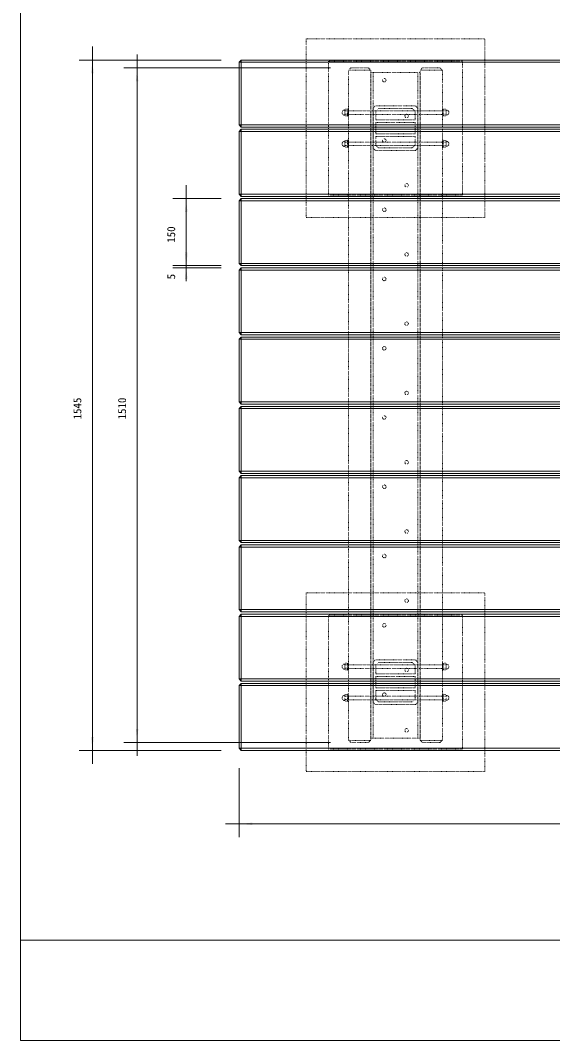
# Model space of a CAD drawing. Units: millimetres, scale not verified. Extents: x -2925 to 2925, y -2062 to 2062.
# Drawn here: x -2925 to -1734, y -2062 to 221 of the extents above; entities that cross this region are included whole.
import ezdxf
from ezdxf.enums import TextEntityAlignment as Align

# ---------------------------------------------------------------- set-up
doc = ezdxf.new("R2010")
doc.units = ezdxf.units.MM
doc.header["$LTSCALE"] = 10
doc.linetypes.add('USER5', pattern=[0.208282, 0.069427, -0.138855])
doc.layers.add('0-1_IMPORTED', color=30, linetype='USER5', lineweight=18)
doc.styles.add('ＭＳ ゴシック', font='')
doc.styles.get('ＭＳ ゴシック').set_extended_font_data('MS Gothic')

msp = doc.modelspace()

# ---------------------------------------------------------------- linework, layer by layer
at = {"layer": '0-1_IMPORTED', "color": 1, "linetype": 'Continuous'}
for p, q in [((-2763.91, 132), (-2763.91, 162)), ((-2663.91, 144.5), (-2663.91, 114.5)), ((-2476, 132), (-2793.91, 132)), ((-2763.91, -1413), (-2763.91, 132)), ((-2231, 114.5), (-2693.91, 114.5)), ((-2663.91, 114.5), (-2663.91, -1395.5)), ((-2554, -148), (-2554, -178)), ((-2476, -178), (-2584, -178)), ((-2554, -178), (-2554, -328)), ((-2554, -298), (-2554, -328)), ((-2476, -328), (-2584, -328)), ((-2476, -328), (-2584, -328)), ((-2476, -333), (-2584, -333)), ((-2554, -328), (-2554, -358)), ((-2554, -328), (-2554, -333)), ((-2554, -333), (-2554, -363)), ((-2554, -333), (-2554, -358.87)), ((-2476, -1413), (-2793.91, -1413)), ((-2763.91, -1443), (-2763.91, -1413)), ((-2231, -1395.5), (-2693.91, -1395.5)), ((-2663.91, -1395.5), (-2663.91, -1425.5)), ((-2436, -1453), (-2436, -1607.38)), ((-2466, -1577.38), (-2436, -1577.38)), ((-2436, -1577.38), (-636, -1577.38))]:
    msp.add_line(p, q, dxfattribs=at)
at = {"layer": '0-1_IMPORTED', "linetype": 'Continuous'}
for p, q in [((-2436, 127), (-2431, 132)), ((-2436, -13), (-2436, 127)), ((-2436, 127), (-636, 127)), ((-2431, 132), (-641, 132)), ((-2431, -18), (-2431, 132)), ((-2431, -18), (-2436, -13)), ((-2436, -13), (-636, -13)), ((-641, -18), (-2431, -18)), ((-2436, -28), (-2431, -23)), ((-2436, -168), (-2436, -28)), ((-2436, -28), (-636, -28)), ((-2431, -23), (-641, -23)), ((-2431, -173), (-2431, -23)), ((-2431, -173), (-2436, -168)), ((-2436, -168), (-636, -168)), ((-2436, -183), (-2431, -178)), ((-641, -173), (-2431, -173)), ((-2431, -178), (-641, -178)), ((-2431, -328), (-2431, -178)), ((-2436, -323), (-2436, -183)), ((-2436, -183), (-636, -183)), ((-2431, -328), (-2436, -323)), ((-2436, -323), (-636, -323)), ((-2436, -338), (-2431, -333)), ((-2436, -478), (-2436, -338)), ((-2436, -338), (-636, -338)), ((-641, -328), (-2431, -328)), ((-2431, -333), (-641, -333)), ((-2431, -483), (-2431, -333)), ((-2431, -483), (-2436, -478)), ((-2436, -478), (-636, -478)), ((-2436, -493), (-2431, -488)), ((-2436, -633), (-2436, -493)), ((-2436, -493), (-636, -493)), ((-641, -483), (-2431, -483)), ((-2431, -488), (-641, -488)), ((-2431, -638), (-2431, -488)), ((-2431, -638), (-2436, -633)), ((-2436, -633), (-636, -633)), ((-641, -638), (-2431, -638)), ((-2436, -648), (-2431, -643)), ((-2436, -788), (-2436, -648)), ((-2436, -648), (-636, -648)), ((-2431, -643), (-641, -643)), ((-2431, -793), (-2431, -643)), ((-2431, -793), (-2436, -788)), ((-2436, -788), (-636, -788)), ((-2436, -803), (-2431, -798)), ((-641, -793), (-2431, -793)), ((-2431, -798), (-641, -798)), ((-2431, -948), (-2431, -798)), ((-2436, -943), (-2436, -803)), ((-2436, -803), (-636, -803)), ((-2431, -948), (-2436, -943)), ((-2436, -943), (-636, -943)), ((-2436, -958), (-2431, -953)), ((-2436, -1098), (-2436, -958)), ((-2436, -958), (-636, -958)), ((-641, -948), (-2431, -948)), ((-2431, -953), (-641, -953)), ((-2431, -1103), (-2431, -953)), ((-2431, -1103), (-2436, -1098)), ((-2436, -1098), (-636, -1098)), ((-2436, -1113), (-2431, -1108)), ((-2436, -1253), (-2436, -1113)), ((-2436, -1113), (-636, -1113)), ((-641, -1103), (-2431, -1103)), ((-2431, -1108), (-641, -1108)), ((-2431, -1258), (-2431, -1108)), ((-2431, -1258), (-2436, -1253)), ((-2436, -1253), (-636, -1253)), ((-2436, -1268), (-2431, -1263)), ((-2436, -1408), (-2436, -1268)), ((-2436, -1268), (-636, -1268)), ((-641, -1258), (-2431, -1258)), ((-2431, -1263), (-641, -1263)), ((-2431, -1413), (-2431, -1263)), ((-2431, -1413), (-2436, -1408)), ((-2436, -1408), (-636, -1408)), ((-641, -1413), (-2431, -1413)), ((-2925, -1837.5), (2925, -1837.5))]:
    msp.add_line(p, q, dxfattribs=at)
at = {"layer": '0-1_IMPORTED'}
for p, q in [((-2141, 109.5), (-2191, 109.5)), ((-2136, 104.5), (-2136, -1385.5)), ((-2036, 104.5), (-2036, -1385.5)), ((-1981, 109.5), (-2031, 109.5)), ((-2199.75, 20.25), (-2199.5, 20.25)), ((-2199.75, 20.25), (-2199.5, 20.25)), ((-2199.75, 8.75), (-2199.5, 8.75)), ((-2199.75, 8.75), (-2199.5, 8.75)), ((-2199.5, 20.25), (-2198.49, 22)), ((-2199.5, 20.25), (-2198.49, 22)), ((-2199.5, 20.25), (-2199.5, 8.75)), ((-2199.5, 20.25), (-2199.5, 8.75)), ((-2199.5, 18.24), (-2193, 18.24)), ((-2199.5, 18.24), (-2193, 18.24)), ((-2199.5, 10.76), (-2193, 10.76)), ((-2199.5, 10.76), (-2193, 10.76)), ((-2199.5, 8.75), (-2198.49, 7)), ((-2199.5, 8.75), (-2198.49, 7)), ((-2198.49, 22), (-2194.01, 22)), ((-2198.49, 22), (-2194.01, 22)), ((-2198.49, 7), (-2194.01, 7)), ((-2198.49, 7), (-2194.01, 7)), ((-2193, 20.25), (-2194.01, 22)), ((-2193, 20.25), (-2194.01, 22)), ((-2193, 8.75), (-2194.01, 7)), ((-2193, 8.75), (-2194.01, 7)), ((-2193, 20.25), (-2193, 8.75)), ((-2193, 20.25), (-2193, 8.75)), ((-1979, 20.25), (-1977.99, 22)), ((-1979, 20.25), (-1977.99, 22)), ((-1979, 20.25), (-1979, 8.75)), ((-1979, 20.25), (-1979, 8.75)), ((-1972.5, 18.24), (-1979, 18.24)), ((-1972.5, 18.24), (-1979, 18.24)), ((-1972.5, 10.76), (-1979, 10.76)), ((-1972.5, 10.76), (-1979, 10.76)), ((-1979, 8.75), (-1977.99, 7)), ((-1979, 8.75), (-1977.99, 7)), ((-1973.51, 22), (-1977.99, 22)), ((-1973.51, 22), (-1977.99, 22)), ((-1973.51, 7), (-1977.99, 7)), ((-1973.51, 7), (-1977.99, 7)), ((-1972.5, 20.25), (-1973.51, 22)), ((-1972.5, 20.25), (-1973.51, 22)), ((-1972.5, 8.75), (-1973.51, 7)), ((-1972.5, 8.75), (-1973.51, 7)), ((-1972.25, 20.25), (-1972.5, 20.25)), ((-1972.5, 20.25), (-1972.5, 8.75)), ((-1972.25, 20.25), (-1972.5, 20.25)), ((-1972.5, 20.25), (-1972.5, 8.75)), ((-1972.25, 8.75), (-1972.5, 8.75)), ((-1972.25, 8.75), (-1972.5, 8.75)), ((-2199.75, -49.75), (-2199.5, -49.75)), ((-2199.75, -49.75), (-2199.5, -49.75)), ((-2199.75, -61.25), (-2199.5, -61.25)), ((-2199.75, -61.25), (-2199.5, -61.25)), ((-2199.5, -49.75), (-2198.49, -48)), ((-2199.5, -49.75), (-2198.49, -48)), ((-2199.5, -61.25), (-2199.5, -49.75)), ((-2199.5, -61.25), (-2199.5, -49.75)), ((-2199.5, -51.76), (-2193, -51.76)), ((-2199.5, -51.76), (-2193, -51.76)), ((-2199.5, -59.24), (-2193, -59.24)), ((-2199.5, -59.24), (-2193, -59.24)), ((-2199.5, -61.25), (-2198.49, -63)), ((-2199.5, -61.25), (-2198.49, -63)), ((-2198.49, -48), (-2194.01, -48)), ((-2198.49, -48), (-2194.01, -48)), ((-2198.49, -63), (-2194.01, -63)), ((-2198.49, -63), (-2194.01, -63)), ((-2193, -49.75), (-2194.01, -48)), ((-2193, -49.75), (-2194.01, -48)), ((-2193, -61.25), (-2194.01, -63)), ((-2193, -61.25), (-2194.01, -63)), ((-2193, -61.25), (-2193, -49.75)), ((-2193, -61.25), (-2193, -49.75)), ((-1979, -49.75), (-1977.99, -48)), ((-1979, -49.75), (-1977.99, -48)), ((-1979, -61.25), (-1979, -49.75)), ((-1979, -61.25), (-1979, -49.75)), ((-1972.5, -51.76), (-1979, -51.76)), ((-1972.5, -51.76), (-1979, -51.76)), ((-1972.5, -59.24), (-1979, -59.24)), ((-1972.5, -59.24), (-1979, -59.24)), ((-1979, -61.25), (-1977.99, -63)), ((-1979, -61.25), (-1977.99, -63)), ((-1973.51, -48), (-1977.99, -48)), ((-1973.51, -48), (-1977.99, -48)), ((-1973.51, -63), (-1977.99, -63)), ((-1973.51, -63), (-1977.99, -63)), ((-1972.5, -49.75), (-1973.51, -48)), ((-1972.5, -49.75), (-1973.51, -48)), ((-1972.5, -61.25), (-1973.51, -63)), ((-1972.5, -61.25), (-1973.51, -63)), ((-1972.25, -49.75), (-1972.5, -49.75)), ((-1972.5, -61.25), (-1972.5, -49.75)), ((-1972.25, -49.75), (-1972.5, -49.75)), ((-1972.5, -61.25), (-1972.5, -49.75)), ((-1972.25, -61.25), (-1972.5, -61.25)), ((-1972.25, -61.25), (-1972.5, -61.25)), ((-2199.75, -1219.75), (-2199.5, -1219.75)), ((-2199.75, -1219.75), (-2199.5, -1219.75)), ((-2199.75, -1231.25), (-2199.5, -1231.25)), ((-2199.75, -1231.25), (-2199.5, -1231.25)), ((-2199.5, -1219.75), (-2198.49, -1218)), ((-2199.5, -1219.75), (-2198.49, -1218)), ((-2199.5, -1219.75), (-2199.5, -1231.25)), ((-2199.5, -1219.75), (-2199.5, -1231.25)), ((-2199.5, -1221.76), (-2193, -1221.76)), ((-2199.5, -1221.76), (-2193, -1221.76)), ((-2199.5, -1229.24), (-2193, -1229.24)), ((-2199.5, -1229.24), (-2193, -1229.24)), ((-2199.5, -1231.25), (-2198.49, -1233)), ((-2199.5, -1231.25), (-2198.49, -1233)), ((-2198.49, -1218), (-2194.01, -1218)), ((-2198.49, -1218), (-2194.01, -1218)), ((-2193, -1219.75), (-2194.01, -1218)), ((-2193, -1219.75), (-2194.01, -1218)), ((-2193, -1231.25), (-2194.01, -1233)), ((-2193, -1231.25), (-2194.01, -1233)), ((-2193, -1219.75), (-2193, -1231.25)), ((-2193, -1219.75), (-2193, -1231.25)), ((-1979, -1219.75), (-1977.99, -1218)), ((-1979, -1219.75), (-1977.99, -1218)), ((-1979, -1219.75), (-1979, -1231.25)), ((-1979, -1219.75), (-1979, -1231.25)), ((-1972.5, -1221.76), (-1979, -1221.76)), ((-1972.5, -1221.76), (-1979, -1221.76)), ((-1972.5, -1229.24), (-1979, -1229.24)), ((-1972.5, -1229.24), (-1979, -1229.24)), ((-1979, -1231.25), (-1977.99, -1233)), ((-1979, -1231.25), (-1977.99, -1233)), ((-1973.51, -1218), (-1977.99, -1218)), ((-1973.51, -1218), (-1977.99, -1218)), ((-1972.5, -1219.75), (-1973.51, -1218)), ((-1972.5, -1219.75), (-1973.51, -1218)), ((-1972.5, -1231.25), (-1973.51, -1233)), ((-1972.5, -1231.25), (-1973.51, -1233)), ((-1972.25, -1219.75), (-1972.5, -1219.75)), ((-1972.5, -1219.75), (-1972.5, -1231.25)), ((-1972.25, -1219.75), (-1972.5, -1219.75)), ((-1972.5, -1219.75), (-1972.5, -1231.25)), ((-1972.25, -1231.25), (-1972.5, -1231.25)), ((-1972.25, -1231.25), (-1972.5, -1231.25)), ((-2198.49, -1233), (-2194.01, -1233)), ((-2198.49, -1233), (-2194.01, -1233)), ((-1973.51, -1233), (-1977.99, -1233)), ((-1973.51, -1233), (-1977.99, -1233)), ((-2199.75, -1289.75), (-2199.5, -1289.75)), ((-2199.75, -1289.75), (-2199.5, -1289.75)), ((-2199.75, -1301.25), (-2199.5, -1301.25)), ((-2199.75, -1301.25), (-2199.5, -1301.25)), ((-2199.5, -1289.75), (-2198.49, -1288)), ((-2199.5, -1289.75), (-2198.49, -1288)), ((-2199.5, -1301.25), (-2199.5, -1289.75)), ((-2199.5, -1301.25), (-2199.5, -1289.75)), ((-2199.5, -1291.76), (-2193, -1291.76)), ((-2199.5, -1291.76), (-2193, -1291.76)), ((-2199.5, -1299.24), (-2193, -1299.24)), ((-2199.5, -1299.24), (-2193, -1299.24)), ((-2199.5, -1301.25), (-2198.49, -1303)), ((-2199.5, -1301.25), (-2198.49, -1303)), ((-2198.49, -1288), (-2194.01, -1288)), ((-2198.49, -1288), (-2194.01, -1288)), ((-2193, -1289.75), (-2194.01, -1288)), ((-2193, -1289.75), (-2194.01, -1288)), ((-2193, -1301.25), (-2194.01, -1303)), ((-2193, -1301.25), (-2194.01, -1303)), ((-2193, -1301.25), (-2193, -1289.75)), ((-2193, -1301.25), (-2193, -1289.75)), ((-1979, -1289.75), (-1977.99, -1288)), ((-1979, -1289.75), (-1977.99, -1288)), ((-1979, -1301.25), (-1979, -1289.75)), ((-1979, -1301.25), (-1979, -1289.75)), ((-1972.5, -1291.76), (-1979, -1291.76)), ((-1972.5, -1291.76), (-1979, -1291.76)), ((-1972.5, -1299.24), (-1979, -1299.24)), ((-1972.5, -1299.24), (-1979, -1299.24)), ((-1979, -1301.25), (-1977.99, -1303)), ((-1979, -1301.25), (-1977.99, -1303)), ((-1973.51, -1288), (-1977.99, -1288)), ((-1973.51, -1288), (-1977.99, -1288)), ((-1972.5, -1289.75), (-1973.51, -1288)), ((-1972.5, -1289.75), (-1973.51, -1288)), ((-1972.5, -1301.25), (-1973.51, -1303)), ((-1972.5, -1301.25), (-1973.51, -1303)), ((-1972.25, -1289.75), (-1972.5, -1289.75)), ((-1972.5, -1301.25), (-1972.5, -1289.75)), ((-1972.25, -1289.75), (-1972.5, -1289.75)), ((-1972.5, -1301.25), (-1972.5, -1289.75)), ((-1972.25, -1301.25), (-1972.5, -1301.25)), ((-1972.25, -1301.25), (-1972.5, -1301.25)), ((-2198.49, -1303), (-2194.01, -1303)), ((-2198.49, -1303), (-2194.01, -1303)), ((-1973.51, -1303), (-1977.99, -1303)), ((-1973.51, -1303), (-1977.99, -1303)), ((-2141, -1390.5), (-2191, -1390.5)), ((-1981, -1390.5), (-2031, -1390.5))]:
    msp.add_line(p, q, dxfattribs=at)
at = {"layer": '0-1_IMPORTED', "linetype": 'Continuous'}
msp.add_lwpolyline([(-2925, 2062.5), (2925, 2062.5), (2925, -2062.5), (-2925, -2062.5)], close=True, dxfattribs=at)
at = {"layer": '0-1_IMPORTED'}
for points in [[(-1886, 179.5), (-2286, 179.5), (-2286, -220.5), (-1886, -220.5)], [(-1936, 129.5), (-2236, 129.5), (-2236, -170.5), (-1936, -170.5)], [(-2146, 114.5), (-2186, 114.5), (-2191, 108.21), (-2191, -1389.21), (-2186, -1395.5), (-2146, -1395.5), (-2141, -1389.21), (-2141, 108.21)], [(-1986, 114.5), (-2026, 114.5), (-2031, 108.21), (-2031, -1389.21), (-2026, -1395.5), (-1986, -1395.5), (-1981, -1389.21), (-1981, 108.21)], [(-2141, 104.5), (-2031, 104.5), (-2031, -1385.5), (-2141, -1385.5)], [(-2131, 29.5), (-2041, 29.5), (-2036, 24.5), (-2036, -65.5), (-2041, -70.5), (-2131, -70.5), (-2136, -65.5), (-2136, 24.5)], [(-2042, 17.5), (-2042, -1.8), (-2130, -1.8), (-2130, 17.5), (-2124, 23.5), (-2048, 23.5)], [(-2191, 22.5), (-2193, 22.5), (-2193, 6.5), (-2191, 6.5)], [(-2191, 22.5), (-2193, 22.5), (-2193, 6.5), (-2191, 6.5)], [(-1981, 18.5), (-2191, 18.5), (-2191, 10.5), (-1981, 10.5)], [(-1981, 18.5), (-2191, 18.5), (-2191, 10.5), (-1981, 10.5)], [(-1981, 22.5), (-1979, 22.5), (-1979, 6.5), (-1981, 6.5)], [(-1981, 22.5), (-1979, 22.5), (-1979, 6.5), (-1981, 6.5)], [(-2042, -7.8), (-2042, -33.2), (-2130, -33.2), (-2130, -7.8)], [(-2042, -58.5), (-2042, -39.2), (-2130, -39.2), (-2130, -58.5), (-2124, -64.5), (-2048, -64.5)], [(-2191, -63.5), (-2193, -63.5), (-2193, -47.5), (-2191, -47.5)], [(-2191, -63.5), (-2193, -63.5), (-2193, -47.5), (-2191, -47.5)], [(-1981, -59.5), (-2191, -59.5), (-2191, -51.5), (-1981, -51.5)], [(-1981, -59.5), (-2191, -59.5), (-2191, -51.5), (-1981, -51.5)], [(-1981, -63.5), (-1979, -63.5), (-1979, -47.5), (-1981, -47.5)], [(-1981, -63.5), (-1979, -63.5), (-1979, -47.5), (-1981, -47.5)], [(-1886, -1060.5), (-2286, -1060.5), (-2286, -1460.5), (-1886, -1460.5)], [(-1936, -1110.5), (-2236, -1110.5), (-2236, -1410.5), (-1936, -1410.5)], [(-2191, -1217.5), (-2193, -1217.5), (-2193, -1233.5), (-2191, -1233.5)], [(-2191, -1217.5), (-2193, -1217.5), (-2193, -1233.5), (-2191, -1233.5)], [(-1981, -1221.5), (-2191, -1221.5), (-2191, -1229.5), (-1981, -1229.5)], [(-1981, -1221.5), (-2191, -1221.5), (-2191, -1229.5), (-1981, -1229.5)], [(-2131, -1210.5), (-2041, -1210.5), (-2036, -1215.5), (-2036, -1305.5), (-2041, -1310.5), (-2131, -1310.5), (-2136, -1305.5), (-2136, -1215.5)], [(-2042, -1222.5), (-2042, -1241.8), (-2130, -1241.8), (-2130, -1222.5), (-2124, -1216.5), (-2048, -1216.5)], [(-1981, -1217.5), (-1979, -1217.5), (-1979, -1233.5), (-1981, -1233.5)], [(-1981, -1217.5), (-1979, -1217.5), (-1979, -1233.5), (-1981, -1233.5)], [(-2042, -1247.8), (-2042, -1273.2), (-2130, -1273.2), (-2130, -1247.8)], [(-2191, -1303.5), (-2193, -1303.5), (-2193, -1287.5), (-2191, -1287.5)], [(-2191, -1303.5), (-2193, -1303.5), (-2193, -1287.5), (-2191, -1287.5)], [(-1981, -1299.5), (-2191, -1299.5), (-2191, -1291.5), (-1981, -1291.5)], [(-1981, -1299.5), (-2191, -1299.5), (-2191, -1291.5), (-1981, -1291.5)], [(-2042, -1298.5), (-2042, -1279.2), (-2130, -1279.2), (-2130, -1298.5), (-2124, -1304.5), (-2048, -1304.5)], [(-1981, -1303.5), (-1979, -1303.5), (-1979, -1287.5), (-1981, -1287.5)], [(-1981, -1303.5), (-1979, -1303.5), (-1979, -1287.5), (-1981, -1287.5)]]:
    msp.add_lwpolyline(points, close=True, dxfattribs=at)
for centre in [(-2111, 87), (-2061, 7), (-2111, -48), (-2061, -148), (-2111, -203), (-2061, -303), (-2111, -358), (-2061, -458), (-2111, -513), (-2061, -613), (-2111, -668), (-2061, -768), (-2111, -823), (-2061, -923), (-2111, -978), (-2061, -1078), (-2111, -1133), (-2061, -1233), (-2111, -1288), (-2061, -1368)]:
    msp.add_circle(centre, 4, dxfattribs=at)
for centre, start, end in [((-2199.75, 14.5), 90, 270), ((-2199.75, 14.5), 90, 270), ((-1972.25, 14.5), 270, 90), ((-1972.25, 14.5), 270, 90), ((-2199.75, -55.5), 90, 270), ((-2199.75, -55.5), 90, 270), ((-1972.25, -55.5), 270, 90), ((-1972.25, -55.5), 270, 90), ((-2199.75, -1225.5), 90, 270), ((-2199.75, -1225.5), 90, 270), ((-1972.25, -1225.5), 270, 90), ((-1972.25, -1225.5), 270, 90), ((-2199.75, -1295.5), 90, 270), ((-2199.75, -1295.5), 90, 270), ((-1972.25, -1295.5), 270, 90), ((-1972.25, -1295.5), 270, 90)]:
    msp.add_arc(centre, 5.75, start, end, dxfattribs=at)
at = {"layer": '0-1_IMPORTED', "color": 1}
for points in [[(-2763.91, 132), (-2761.29, 102), (-2766.53, 102)], [(-2663.91, 114.5), (-2661.29, 84.5), (-2666.53, 84.5)], [(-2554, -178), (-2551.38, -208), (-2556.62, -208)], [(-2554, -328), (-2556.62, -298), (-2551.38, -298)], [(-2554, -333), (-2556.62, -303), (-2551.38, -303)], [(-2554, -328), (-2551.38, -358), (-2556.62, -358)], [(-2663.91, -1395.5), (-2666.53, -1365.5), (-2661.29, -1365.5)], [(-2763.91, -1413), (-2766.53, -1383), (-2761.29, -1383)], [(-2436, -1577.38), (-2406, -1574.76), (-2406, -1580)]]:
    msp.add_solid(points, dxfattribs=at)

# ---------------------------------------------------------------- texts
at = {"layer": '0-1_IMPORTED', "color": 7, "style": 'ＭＳ ゴシック'}
for s, p in [('150', (-2573.45, -276.81)), ('5', (-2573.45, -358.87)), ('1545', (-2783.35, -672.25)), ('1510', (-2683.35, -672.25))]:
    msp.add_text(s, height=17.91, rotation=90, dxfattribs=at).set_placement(p, align=Align.BOTTOM_LEFT)

doc.saveas('drawing.dxf')
